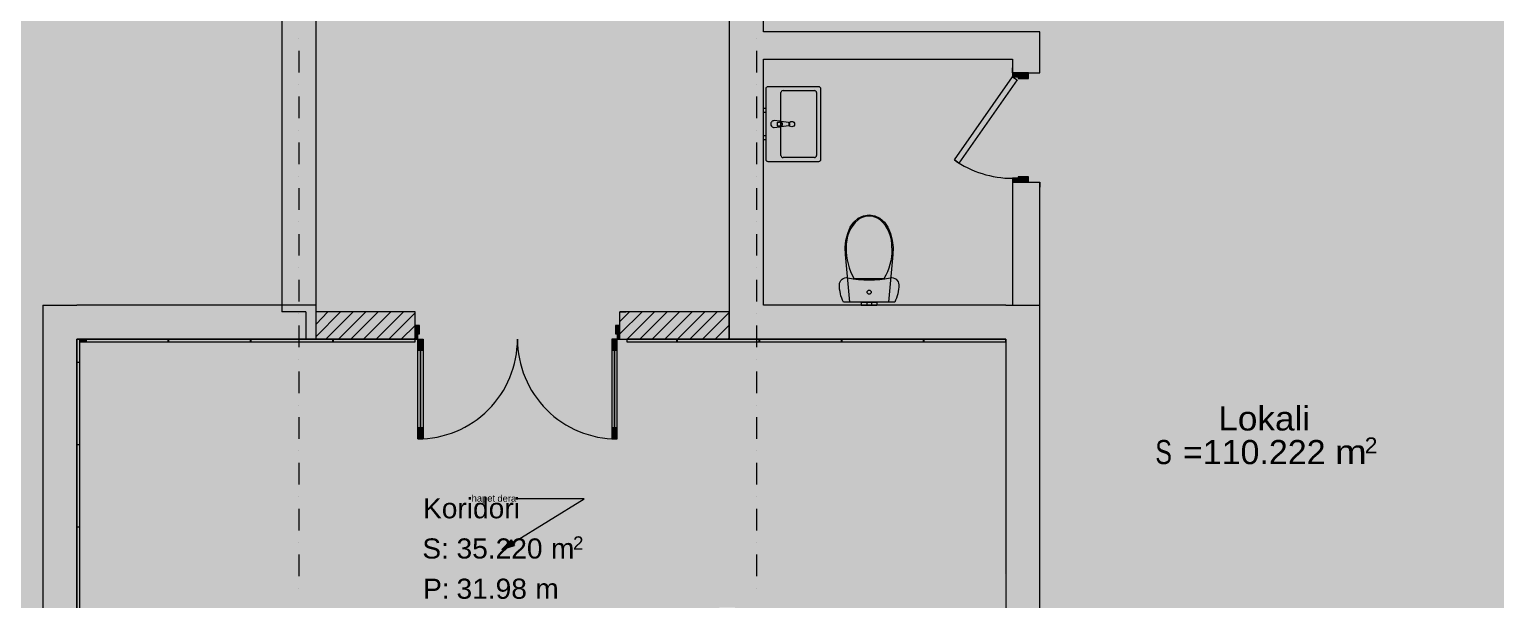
# Model space of a CAD drawing. Header units: centimetres. Extents: x -6559 to 4488, y -7535 to 372.
# Drawn here: x -4294 to -3226, y -1056 to -641 of the extents above; entities that cross this region are included whole.
import ezdxf

# ---------------------------------------------------------------- set-up
doc = ezdxf.new("R2010")
doc.units = ezdxf.units.CM
for name, color, linetype in [('PDF_ - lokalet e', 7, 'Continuous'), ('PDF_A - Muret', 7, 'Continuous'), ('PDF_Text', 7, 'Continuous')]:
    doc.layers.add(name, color=color, linetype=linetype)
for name, color, linetype, true_color in [('PDF_- Pllakat_koridore_CD', 7, 'Continuous', 0x0077b0), ('PDF_2D Drafting - General', 7, 'Continuous', 0x7f7f7f), ('PDF_A - Akset', 7, 'Continuous', 0xfd4435), ('PDF_A - Fill Zone', 7, 'Continuous', 0x999999), ('PDF_A - Sanitaria', 7, 'Continuous', 0x7f7f7f), ('PDF_Annotation - Label', 7, 'Continuous', 0x029e21), ('PDF_Solid Fills', 7, 'Continuous', 0x029e21)]:
    doc.layers.add(name, color=color, linetype=linetype, true_color=true_color)
doc.styles.add('PDF Arial', font='')
doc.styles.get('PDF Arial').set_extended_font_data('Arial')

msp = doc.modelspace()

# ---------------------------------------------------------------- hatches: boundary and pattern name
at = {"layer": 'PDF_ - lokalet e', "true_color": 0xffffff, "transparency": 33554559}
for points in [[(-4112.3, -1816), (-5616.2, -1816), (-5616.2, -784.9), (-5432.2, -784.9), (-5437.7, 68.7), (-4084.7, 68.7), (-4084.7, -866.5), (-4258.8, -866.5), (-4283.7, -1284.3), (-4109.6, -1284.3), (-4109.6, -1821.5)], [(-3748.7, -1816), (-3751.5, -1398.7), (-3542.7, -1377.4), (-3557.5, -841.6), (-3758.9, -841.6), (-3783.8, 68.7), (-3132, 63.2), (-3132, -1816)]]:
    msp.add_hatch(color=7, dxfattribs=at).paths.add_polyline_path(points)
at = {"layer": 'PDF_2D Drafting - General', "true_color": 0xfafafa, "transparency": 33554559}
msp.add_hatch(color=7, dxfattribs=at).paths.add_polyline_path([(-3783.8, 68.7), (-3144.6, 68.7), (-3144.6, -1821.5), (-3763.9, -1821.5), (-3763.9, -1386.3), (-3569.9, -1386.3), (-3569.9, -1065.4), (-3582.4, -1065.4), (-3582.4, -866.5), (-3783.8, -866.5)])
at = {"layer": 'PDF_A - Fill Zone', "true_color": 0xaaaaaa, "transparency": 33554559}
msp.add_hatch(color=253, dxfattribs=at).paths.add_polyline_path([(-5621.7, -1821.5), (-5621.7, -781.9), (-5437.7, -781.9), (-5437.7, 68.7), (-4084.7, 68.7), (-4084.7, -866.5), (-4258.8, -866.5), (-4258.8, -1065.4), (-4271.3, -1065.4), (-4271.3, -1296.7), (-4097.2, -1296.7), (-4097.2, -1821.5)])
at = {"layer": 'PDF_A - Fill Zone', "true_color": 0xcccccc, "transparency": 33554559}
msp.add_hatch(color=254, dxfattribs=at).paths.add_polyline_path([(-3783.8, 68.7), (-2711.9, 68.7), (-2711.9, -1821.5), (-3763.9, -1821.5), (-3763.9, -1386.3), (-3569.9, -1386.3), (-3569.9, -1065.4), (-3582.4, -1065.4), (-3582.4, -866.5), (-3783.8, -866.5)])
at = {"layer": 'PDF_A - Muret', "true_color": 0xffffff, "transparency": 33554559}
for points in [[(-3565.9, -672.5), (-3565.9, -676.5), (-3573.4, -676.5), (-3573.4, -675.3), (-3577.4, -675.3), (-3577.4, -672.5)], [(-3565.9, -748.1), (-3565.9, -752.1), (-3577.4, -752.1), (-3577.4, -749.3), (-3573.4, -749.3), (-3573.4, -748.1)], [(-4012.6, -856.5), (-4009.4, -856.5), (-4009.4, -862.5), (-4010.6, -862.5), (-4010.6, -866.5), (-4012.6, -866.5)], [(-3866.6, -856.5), (-3863.4, -856.5), (-3863.4, -866.5), (-3865.4, -866.5), (-3865.4, -862.5), (-3866.6, -862.5)]]:
    msp.add_hatch(color=7, dxfattribs=at).paths.add_polyline_path(points)
at = {"layer": 'PDF_Solid Fills', "true_color": 0xffffff, "transparency": 33554559}
msp.add_hatch(color=7, dxfattribs=at).paths.add_polyline_path([(-4082.3, -1064.5), (-4082.2, -1063), (-4258.8, -1065.4), (-4258.8, -866.5), (-4084.7, -866.5), (-4084.7, -150.1), (-3783.8, -150.1), (-3783.8, -866.5), (-3582.4, -868.5), (-3582.9, -1063), (-3779.5, -1063), (-3779.5, -1062)])

# ---------------------------------------------------------------- linework, layer by layer
at = {"layer": 'PDF_- Pllakat_koridore_CD', "lineweight": 0}
for points in [[(-4256.8, -866.5), (-4258.8, -866.5)], [(-4258.8, -866.5), (-4258.8, -883.3)], [(-4256.8, -866.5), (-4258.8, -866.5)], [(-4258.8, -866.5), (-4258.8, -883.3)], [(-4252.2, -866.5), (-4256.8, -866.5)], [(-4256.8, -866.5), (-4256.8, -868.5)], [(-4252.2, -866.5), (-4256.8, -866.5)], [(-4256.8, -866.5), (-4256.8, -868.5)], [(-4256.8, -883.3), (-4256.8, -866.5)], [(-4256.8, -883.3), (-4256.8, -866.5)], [(-4256.8, -868.5), (-4252.2, -868.5)], [(-4256.8, -868.5), (-4252.2, -868.5)], [(-4252.2, -868.5), (-4252.2, -866.5)], [(-4252.2, -868.5), (-4252.2, -866.5)], [(-4192.3, -866.5), (-4252, -866.5)], [(-4252, -866.5), (-4252, -868.5)], [(-4192.3, -866.5), (-4252, -866.5)], [(-4252, -866.5), (-4252, -868.5)], [(-4252, -868.5), (-4192.3, -868.5)], [(-4252, -868.5), (-4192.3, -868.5)], [(-4192.3, -868.5), (-4192.3, -866.5)], [(-4192.3, -868.5), (-4192.3, -866.5)], [(-4132.4, -866.5), (-4192.1, -866.5)], [(-4192.1, -866.5), (-4192.1, -868.5)], [(-4132.4, -866.5), (-4192.1, -866.5)], [(-4192.1, -866.5), (-4192.1, -868.5)], [(-4192.1, -868.5), (-4132.4, -868.5)], [(-4192.1, -868.5), (-4132.4, -868.5)], [(-4132.4, -868.5), (-4132.4, -866.5)], [(-4132.4, -868.5), (-4132.4, -866.5)], [(-4072.5, -866.5), (-4132.2, -866.5)], [(-4132.2, -866.5), (-4132.2, -868.5)], [(-4072.5, -866.5), (-4132.2, -866.5)], [(-4132.2, -866.5), (-4132.2, -868.5)], [(-4132.2, -868.5), (-4072.5, -868.5)], [(-4132.2, -868.5), (-4072.5, -868.5)], [(-4072.5, -868.5), (-4072.5, -866.5)], [(-4072.5, -868.5), (-4072.5, -866.5)], [(-4012.6, -866.5), (-4072.3, -866.5)], [(-4072.3, -866.5), (-4072.3, -868.5)], [(-4012.6, -866.5), (-4072.3, -866.5)], [(-4072.3, -866.5), (-4072.3, -868.5)], [(-4072.3, -868.5), (-4012.6, -868.5)], [(-4072.3, -868.5), (-4012.6, -868.5)], [(-4012.6, -868.5), (-4012.6, -866.5)], [(-4012.6, -868.5), (-4012.6, -866.5)], [(-3821.9, -866.5), (-3858.3, -866.5)], [(-3858.3, -866.5), (-3858.3, -868.5)], [(-3821.9, -866.5), (-3858.3, -866.5)], [(-3858.3, -866.5), (-3858.3, -868.5)], [(-3858.3, -868.5), (-3821.9, -868.5)], [(-3858.3, -868.5), (-3821.9, -868.5)], [(-3821.9, -868.5), (-3821.9, -866.5)], [(-3821.9, -868.5), (-3821.9, -866.5)], [(-3762, -866.5), (-3821.7, -866.5)], [(-3821.7, -866.5), (-3821.7, -868.5)], [(-3762, -866.5), (-3821.7, -866.5)], [(-3821.7, -866.5), (-3821.7, -868.5)], [(-3821.7, -868.5), (-3762, -868.5)], [(-3821.7, -868.5), (-3762, -868.5)], [(-3762, -868.5), (-3762, -866.5)], [(-3762, -868.5), (-3762, -866.5)], [(-3702.1, -866.5), (-3761.8, -866.5)], [(-3761.8, -866.5), (-3761.8, -868.5)], [(-3702.1, -866.5), (-3761.8, -866.5)], [(-3761.8, -866.5), (-3761.8, -868.5)], [(-3761.8, -868.5), (-3702.1, -868.5)], [(-3761.8, -868.5), (-3702.1, -868.5)], [(-3702.1, -868.5), (-3702.1, -866.5)], [(-3702.1, -868.5), (-3702.1, -866.5)], [(-3642.2, -866.5), (-3701.9, -866.5)], [(-3701.9, -866.5), (-3701.9, -868.5)], [(-3642.2, -866.5), (-3701.9, -866.5)], [(-3701.9, -866.5), (-3701.9, -868.5)], [(-3701.9, -868.5), (-3642.2, -868.5)], [(-3701.9, -868.5), (-3642.2, -868.5)], [(-3642.2, -868.5), (-3642.2, -866.5)], [(-3642.2, -868.5), (-3642.2, -866.5)], [(-3582.4, -866.5), (-3642, -866.5)], [(-3642, -866.5), (-3642, -868.5)], [(-3582.4, -866.5), (-3642, -866.5)], [(-3642, -866.5), (-3642, -868.5)], [(-3642, -868.5), (-3582.4, -868.5)], [(-3642, -868.5), (-3582.4, -868.5)], [(-3582.4, -868.5), (-3582.4, -866.5)], [(-3582.4, -868.5), (-3582.4, -866.5)], [(-4258.8, -883.3), (-4256.8, -883.3)], [(-4258.8, -883.3), (-4256.8, -883.3)], [(-4256.8, -883.5), (-4258.8, -883.5)], [(-4258.8, -883.5), (-4258.8, -943.2)], [(-4256.8, -883.5), (-4258.8, -883.5)], [(-4258.8, -883.5), (-4258.8, -943.2)], [(-4256.8, -943.2), (-4256.8, -883.5)], [(-4256.8, -943.2), (-4256.8, -883.5)], [(-4258.8, -943.2), (-4256.8, -943.2)], [(-4258.8, -943.2), (-4256.8, -943.2)], [(-4256.8, -943.4), (-4258.8, -943.4)], [(-4258.8, -943.4), (-4258.8, -1003.1)], [(-4256.8, -943.4), (-4258.8, -943.4)], [(-4258.8, -943.4), (-4258.8, -1003.1)], [(-4256.8, -1003.1), (-4256.8, -943.4)], [(-4256.8, -1003.1), (-4256.8, -943.4)], [(-4258.8, -1003.1), (-4256.8, -1003.1)], [(-4258.8, -1003.1), (-4256.8, -1003.1)], [(-4256.8, -1003.3), (-4258.8, -1003.3)], [(-4258.8, -1003.3), (-4258.8, -1063)], [(-4256.8, -1003.3), (-4258.8, -1003.3)], [(-4258.8, -1003.3), (-4258.8, -1063)], [(-4256.8, -1063), (-4256.8, -1003.3)], [(-4256.8, -1063), (-4256.8, -1003.3)]]:
    msp.add_lwpolyline(points, dxfattribs=at)
at = {"layer": 'PDF_- Pllakat_koridore_CD', "transparency": 33554559}
for points in [[(-4256.8, -883.3), (-4258.8, -883.3), (-4256.8, -866.5), (-4258.8, -866.5)], [(-4252.2, -866.5), (-4252.2, -868.5), (-4256.8, -866.5), (-4256.8, -868.5)], [(-4192.3, -866.5), (-4192.3, -868.5), (-4252, -866.5), (-4252, -868.5)], [(-4132.4, -866.5), (-4132.4, -868.5), (-4192.1, -866.5), (-4192.1, -868.5)], [(-4072.5, -866.5), (-4072.5, -868.5), (-4132.2, -866.5), (-4132.2, -868.5)], [(-4012.6, -866.5), (-4012.6, -868.5), (-4072.3, -866.5), (-4072.3, -868.5)], [(-3821.9, -866.5), (-3821.9, -868.5), (-3858.3, -866.5), (-3858.3, -868.5)], [(-3762, -866.5), (-3762, -868.5), (-3821.7, -866.5), (-3821.7, -868.5)], [(-3702.1, -866.5), (-3702.1, -868.5), (-3761.8, -866.5), (-3761.8, -868.5)], [(-3642.2, -866.5), (-3642.2, -868.5), (-3701.9, -866.5), (-3701.9, -868.5)], [(-3582.4, -866.5), (-3582.4, -868.5), (-3642, -866.5), (-3642, -868.5)], [(-4256.8, -943.2), (-4258.8, -943.2), (-4256.8, -883.5), (-4258.8, -883.5)], [(-4256.8, -1003.1), (-4258.8, -1003.1), (-4256.8, -943.4), (-4258.8, -943.4)], [(-4256.8, -1063), (-4258.8, -1063), (-4256.8, -1003.3), (-4258.8, -1003.3)]]:
    msp.add_solid(points, dxfattribs=at)
at = {"layer": 'PDF_- Pllakat_koridore_CD', "color": 7, "true_color": 0xffffff, "transparency": 33554559}
for points in [[(-4256.8, -883.3), (-4258.8, -883.3), (-4256.8, -866.5), (-4258.8, -866.5)], [(-4252.2, -866.5), (-4252.2, -868.5), (-4256.8, -866.5), (-4256.8, -868.5)], [(-4192.3, -866.5), (-4192.3, -868.5), (-4252, -866.5), (-4252, -868.5)], [(-4132.4, -866.5), (-4132.4, -868.5), (-4192.1, -866.5), (-4192.1, -868.5)], [(-4072.5, -866.5), (-4072.5, -868.5), (-4132.2, -866.5), (-4132.2, -868.5)], [(-4012.6, -866.5), (-4012.6, -868.5), (-4072.3, -866.5), (-4072.3, -868.5)], [(-3821.9, -866.5), (-3821.9, -868.5), (-3858.3, -866.5), (-3858.3, -868.5)], [(-3762, -866.5), (-3762, -868.5), (-3821.7, -866.5), (-3821.7, -868.5)], [(-3702.1, -866.5), (-3702.1, -868.5), (-3761.8, -866.5), (-3761.8, -868.5)], [(-3642.2, -866.5), (-3642.2, -868.5), (-3701.9, -866.5), (-3701.9, -868.5)], [(-3582.4, -866.5), (-3582.4, -868.5), (-3642, -866.5), (-3642, -868.5)], [(-4256.8, -943.2), (-4258.8, -943.2), (-4256.8, -883.5), (-4258.8, -883.5)], [(-4256.8, -1003.1), (-4258.8, -1003.1), (-4256.8, -943.4), (-4258.8, -943.4)], [(-4256.8, -1063), (-4258.8, -1063), (-4256.8, -1003.3), (-4258.8, -1003.3)]]:
    msp.add_solid(points, dxfattribs=at)
at = {"layer": 'PDF_A - Akset', "lineweight": 0}
for points in [[(-4097.2, -647.7), (-4097.2, -647.7)], [(-3763.9, -647.7), (-3763.9, -647.7)], [(-4097.2, -656.5), (-4097.2, -672.3)], [(-3763.9, -656.5), (-3763.9, -672.3)], [(-4097.2, -681.1), (-4097.2, -681.1)], [(-3763.9, -681.1), (-3763.9, -681.1)], [(-4097.2, -689.8), (-4097.2, -705.6)], [(-3763.9, -689.8), (-3763.9, -705.6)], [(-4097.2, -714.4), (-4097.2, -714.4)], [(-3763.9, -714.4), (-3763.9, -714.4)], [(-4097.2, -723.2), (-4097.2, -739)], [(-3763.9, -723.2), (-3763.9, -739)], [(-4097.2, -747.7), (-4097.2, -747.7)], [(-4097.2, -756.5), (-4097.2, -772.3)], [(-3763.9, -747.7), (-3763.9, -747.7)], [(-3763.9, -756.5), (-3763.9, -772.3)], [(-4097.2, -781.1), (-4097.2, -781.1)], [(-4097.2, -789.9), (-4097.2, -805.6)], [(-3763.9, -781.1), (-3763.9, -781.1)], [(-3763.9, -789.9), (-3763.9, -805.6)], [(-4097.2, -814.4), (-4097.2, -814.4)], [(-3763.9, -814.4), (-3763.9, -814.4)], [(-4097.2, -823.2), (-4097.2, -839)], [(-3763.9, -823.2), (-3763.9, -839)], [(-4097.2, -847.8), (-4097.2, -847.8)], [(-3763.9, -847.8), (-3763.9, -847.8)], [(-4097.2, -856.5), (-4097.2, -872.3)], [(-3763.9, -856.5), (-3763.9, -872.3)], [(-4097.2, -881.1), (-4097.2, -881.1)], [(-3763.9, -881.1), (-3763.9, -881.1)], [(-4097.2, -889.9), (-4097.2, -905.7)], [(-3763.9, -889.9), (-3763.9, -905.7)], [(-4097.2, -914.4), (-4097.2, -914.4)], [(-3763.9, -914.4), (-3763.9, -914.4)], [(-4097.2, -923.2), (-4097.2, -939)], [(-3763.9, -923.2), (-3763.9, -939)], [(-4097.2, -947.8), (-4097.2, -947.8)], [(-3763.9, -947.8), (-3763.9, -947.8)], [(-4097.2, -956.5), (-4097.2, -972.3)], [(-3763.9, -956.5), (-3763.9, -972.3)], [(-4097.2, -981.1), (-4097.2, -981.1)], [(-3763.9, -981.1), (-3763.9, -981.1)], [(-4097.2, -989.9), (-4097.2, -1005.7)], [(-3763.9, -989.9), (-3763.9, -1005.7)], [(-4097.2, -1014.5), (-4097.2, -1014.5)], [(-3763.9, -1014.5), (-3763.9, -1014.5)], [(-4097.2, -1023.2), (-4097.2, -1039)], [(-3763.9, -1023.2), (-3763.9, -1039)], [(-4097.2, -1047.8), (-4097.2, -1047.8)], [(-3763.9, -1047.8), (-3763.9, -1047.8)]]:
    msp.add_lwpolyline(points, dxfattribs=at)
at = {"layer": 'PDF_A - Muret', "lineweight": 0}
for points in [[(-4109.6, -548.1), (-4109.6, -846.6)], [(-4084.7, -846.6), (-4084.7, -548.1)], [(-3783.8, -548.1), (-3783.8, -866.5)], [(-3758.9, -642.6), (-3758.9, -548.1)], [(-3577.4, -642.6), (-3758.9, -642.6)], [(-3557.5, -642.6), (-3577.4, -642.6)], [(-3557.5, -672.5), (-3557.5, -642.6)], [(-3758.9, -841.6), (-3758.9, -662.6)], [(-3758.9, -662.6), (-3577.4, -662.6)], [(-3577.4, -662.6), (-3577.4, -672.5)], [(-3577.4, -672.5), (-3577.4, -668.8)], [(-3577.4, -672.5), (-3565.9, -672.5)], [(-3565.9, -672.5), (-3557.5, -672.5)], [(-3557.5, -672.5), (-3557.5, -668.8)], [(-3577.4, -752.1), (-3577.4, -755.8)], [(-3577.4, -752.1), (-3565.9, -752.1)], [(-3577.4, -752.1), (-3577.4, -841.6)], [(-3565.9, -752.1), (-3557.5, -752.1)], [(-3557.5, -752.1), (-3557.5, -755.8)], [(-3557.5, -841.6), (-3557.5, -752.1)], [(-4283.7, -841.6), (-4258.8, -841.6)], [(-4283.7, -841.6), (-4283.7, -1063)], [(-4084.7, -841.6), (-4258.8, -841.6)], [(-3582.4, -841.6), (-3758.9, -841.6)], [(-3582.4, -841.6), (-3557.5, -841.6)], [(-3557.5, -866.5), (-3557.5, -841.6)], [(-4092.2, -846.6), (-4109.6, -846.6)], [(-4092.2, -846.6), (-4092.2, -866.5)], [(-4084.7, -866.5), (-4084.7, -846.6)], [(-4084.7, -864.5), (-4066.8, -846.6)], [(-4084.7, -855.4), (-4076, -846.6)], [(-4084.7, -866.5), (-4084.7, -846.6)], [(-4012.6, -846.6), (-4084.7, -846.6)], [(-4077.6, -866.5), (-4057.7, -846.6)], [(-4068.4, -866.5), (-4048.5, -846.6)], [(-4059.3, -866.5), (-4039.4, -846.6)], [(-4050.1, -866.5), (-4030.2, -846.6)], [(-4041, -866.5), (-4021.1, -846.6)], [(-4031.8, -866.5), (-4012.6, -847.3)], [(-4012.6, -846.6), (-4016.9, -846.6)], [(-4012.6, -856.5), (-4012.6, -846.6)], [(-3863.4, -862.6), (-3847.3, -846.6)], [(-3863.4, -853.5), (-3856.5, -846.6)], [(-3863.4, -846.6), (-3859.1, -846.6)], [(-3863.4, -856.5), (-3863.4, -846.6)], [(-3783.8, -846.6), (-3863.4, -846.6)], [(-3858.1, -866.5), (-3838.2, -846.6)], [(-3849, -866.5), (-3829.1, -846.6)], [(-3839.8, -866.5), (-3819.9, -846.6)], [(-3830.7, -866.5), (-3810.8, -846.6)], [(-3821.5, -866.5), (-3801.6, -846.6)], [(-3812.4, -866.5), (-3792.5, -846.6)], [(-3803.2, -866.5), (-3783.8, -847.1)], [(-3783.8, -866.5), (-3783.8, -846.6)], [(-4022.7, -866.5), (-4012.6, -856.4)], [(-4012.6, -866.5), (-4012.6, -856.5)], [(-3863.4, -866.5), (-3863.4, -856.5)], [(-3794.1, -866.5), (-3783.8, -856.2)], [(-4258.8, -1063), (-4258.8, -866.5)], [(-4258.8, -866.5), (-4084.7, -866.5)], [(-4092.2, -866.5), (-4084.7, -866.5)], [(-4092.2, -866.5), (-4012.6, -866.5)], [(-4012.6, -866.5), (-4016.9, -866.5)], [(-4013.6, -866.5), (-4012.6, -865.5)], [(-3863.4, -866.5), (-3859.1, -866.5)], [(-3863.4, -866.5), (-3783.8, -866.5)], [(-3784.9, -866.5), (-3783.8, -865.4)], [(-3783.8, -866.5), (-3758.9, -866.5)], [(-3758.9, -866.5), (-3582.4, -866.5)], [(-3582.4, -866.5), (-3582.4, -1065.4)], [(-3557.5, -1065.4), (-3557.5, -866.5)]]:
    msp.add_lwpolyline(points, dxfattribs=at)
at = {"layer": 'PDF_A - Muret', "color": 8, "lineweight": 0, "true_color": 0x7f7f7f}
for points in [[(-3577.4, -672.5), (-3577.4, -668.8)], [(-3577.4, -672.5), (-3577.4, -668.8)], [(-3565.9, -672.5), (-3577.4, -672.5)], [(-3577.4, -672.5), (-3577.4, -675.3)], [(-3577.4, -672.5), (-3565.9, -672.5)], [(-3577.4, -672.5), (-3565.9, -672.5)], [(-3565.9, -676.5), (-3565.9, -672.5)], [(-3565.9, -672.5), (-3557.5, -672.5)], [(-3565.9, -672.5), (-3557.5, -672.5)], [(-3557.5, -672.5), (-3557.5, -668.8)], [(-3557.5, -672.5), (-3557.5, -668.8)], [(-3619.8, -735.9), (-3577.4, -675.3)], [(-3574.1, -677.6), (-3616.6, -738.2)], [(-3577.4, -675.3), (-3573.4, -675.3)], [(-3577.4, -675.3), (-3574.1, -677.6)], [(-3573.4, -675.3), (-3573.4, -676.5)], [(-3573.4, -676.5), (-3565.9, -676.5)], [(-3616.6, -738.2), (-3619.8, -735.9)], [(-3573.4, -749.3), (-3577.4, -749.3)], [(-3577.4, -749.3), (-3577.4, -752.1)], [(-3577.4, -752.1), (-3565.9, -752.1)], [(-3577.4, -752.1), (-3565.9, -752.1)], [(-3577.4, -752.1), (-3565.9, -752.1)], [(-3577.4, -752.1), (-3577.4, -755.8)], [(-3577.4, -752.1), (-3577.4, -755.8)], [(-3565.9, -748.1), (-3573.4, -748.1)], [(-3573.4, -748.1), (-3573.4, -749.3)], [(-3565.9, -752.1), (-3565.9, -748.1)], [(-3565.9, -752.1), (-3557.5, -752.1)], [(-3565.9, -752.1), (-3557.5, -752.1)], [(-3557.5, -752.1), (-3557.5, -755.8)], [(-3557.5, -752.1), (-3557.5, -755.8)]]:
    msp.add_lwpolyline(points, dxfattribs=at)
at = {"layer": 'PDF_A - Muret', "color": 11, "lineweight": 0, "true_color": 0xfd8379}
for points in [[(-4012.6, -846.6), (-4016.9, -846.6)], [(-4012.6, -846.6), (-4016.9, -846.6)], [(-4012.6, -856.5), (-4012.6, -846.6)], [(-4012.6, -856.5), (-4012.6, -846.6)], [(-3863.4, -856.5), (-3863.4, -846.6)], [(-3863.4, -856.5), (-3863.4, -846.6)], [(-3863.4, -846.6), (-3859.1, -846.6)], [(-3863.4, -846.6), (-3859.1, -846.6)], [(-4012.6, -856.5), (-4012.6, -866.5)], [(-4009.4, -856.5), (-4012.6, -856.5)], [(-4012.6, -866.5), (-4012.6, -856.5)], [(-4012.6, -866.5), (-4012.6, -856.5)], [(-4010.6, -866.5), (-4010.6, -862.5)], [(-4010.6, -862.5), (-4009.4, -862.5)], [(-4009.4, -862.5), (-4009.4, -856.5)], [(-3866.6, -856.5), (-3866.6, -862.5)], [(-3863.4, -856.5), (-3866.6, -856.5)], [(-3866.6, -862.5), (-3865.4, -862.5)], [(-3865.4, -862.5), (-3865.4, -866.5)], [(-3863.4, -866.5), (-3863.4, -856.5)], [(-3863.4, -866.5), (-3863.4, -856.5)], [(-3863.4, -866.5), (-3863.4, -856.5)], [(-4012.6, -866.5), (-4016.9, -866.5)], [(-4012.6, -866.5), (-4016.9, -866.5)], [(-4012.6, -866.5), (-4010.6, -866.5)], [(-4010.6, -874.4), (-4010.6, -866.5)], [(-4010.6, -866.5), (-4006.6, -866.5)], [(-4010.6, -931.1), (-4010.6, -874.4)], [(-4010.6, -874.4), (-4008.6, -874.4)], [(-4006.6, -874.4), (-4010.6, -874.4)], [(-4008.6, -874.4), (-4008.6, -931.1)], [(-4008.6, -931.1), (-4008.6, -874.4)], [(-4008.6, -874.4), (-4006.6, -874.4)], [(-4008.6, -931.1), (-4008.6, -874.4)], [(-4006.6, -866.5), (-4006.6, -874.4)], [(-4006.6, -874.4), (-4006.6, -931.1)], [(-3869.4, -866.5), (-3869.4, -874.4)], [(-3865.4, -866.5), (-3869.4, -866.5)], [(-3867.4, -874.4), (-3869.4, -874.4)], [(-3869.4, -874.4), (-3869.4, -931.1)], [(-3869.4, -874.4), (-3865.4, -874.4)], [(-3865.4, -874.4), (-3867.4, -874.4)], [(-3867.4, -874.4), (-3867.4, -931.1)], [(-3867.4, -931.1), (-3867.4, -874.4)], [(-3867.4, -931.1), (-3867.4, -874.4)], [(-3865.4, -866.5), (-3863.4, -866.5)], [(-3865.4, -874.4), (-3865.4, -866.5)], [(-3865.4, -931.1), (-3865.4, -874.4)], [(-3863.4, -866.5), (-3859.1, -866.5)], [(-3863.4, -866.5), (-3859.1, -866.5)], [(-4008.6, -931.1), (-4010.6, -931.1)], [(-4010.6, -939.1), (-4010.6, -931.1)], [(-4010.6, -931.1), (-4006.6, -931.1)], [(-4006.6, -939.1), (-4010.6, -939.1)], [(-4006.6, -931.1), (-4008.6, -931.1)], [(-4006.6, -931.1), (-4006.6, -939.1)], [(-3869.4, -931.1), (-3867.4, -931.1)], [(-3865.4, -931.1), (-3869.4, -931.1)], [(-3869.4, -931.1), (-3869.4, -939.1)], [(-3869.4, -939.1), (-3865.4, -939.1)], [(-3867.4, -931.1), (-3865.4, -931.1)], [(-3865.4, -939.1), (-3865.4, -931.1)]]:
    msp.add_lwpolyline(points, dxfattribs=at)
at = {"layer": 'PDF_A - Muret', "color": 8, "lineweight": 0, "true_color": 0x7f7f7f}
msp.add_arc((-3577.4, -675.3), 74, 234.9924, 269.9888, dxfattribs=at)
at = {"layer": 'PDF_A - Muret', "color": 11, "lineweight": 0, "true_color": 0xfd8379}
for centre, start, end in [((-4010.6, -866.5), 269.9918, 0.0085), ((-3865.4, -866.5), 179.9963, 270.0037)]:
    msp.add_arc(centre, 72.6, start, end, dxfattribs=at)
at = {"layer": 'PDF_A - Muret', "transparency": 33554559}
for points in [[(-4109.6, -846.6), (-4109.6, -548.1), (-4084.7, -846.6), (-4084.7, -548.1)], [(-3783.8, -841.6), (-3783.8, -548.1), (-3758.9, -841.6), (-3758.9, -548.1)], [(-3577.4, -642.6), (-3577.4, -662.6), (-3758.9, -642.6), (-3758.9, -662.6)], [(-3577.4, -662.6), (-3577.4, -642.6), (-3557.5, -642.6)], [(-3577.4, -662.6), (-3557.5, -642.6), (-3557.5, -662.6)], [(-3577.4, -662.6), (-3557.5, -662.6), (-3577.4, -672.5), (-3557.5, -672.5)], [(-3577.4, -841.6), (-3577.4, -752.1), (-3557.5, -841.6), (-3557.5, -752.1)], [(-4283.7, -841.6), (-4258.8, -841.6), (-4258.8, -866.5)], [(-4258.8, -866.5), (-4283.7, -866.5), (-4283.7, -841.6)], [(-4258.8, -866.5), (-4258.8, -841.6), (-4084.7, -866.5), (-4084.7, -841.6)], [(-3758.9, -841.6), (-3758.9, -866.5), (-3783.8, -866.5)], [(-3783.8, -841.6), (-3758.9, -841.6), (-3783.8, -866.5)], [(-3758.9, -866.5), (-3758.9, -841.6), (-3582.4, -866.5), (-3582.4, -841.6)], [(-3557.5, -1065.4), (-3582.4, -1065.4), (-3557.5, -841.6), (-3582.4, -841.6)], [(-3577.4, -841.6), (-3557.5, -841.6), (-3557.5, -866.5)], [(-4084.7, -846.6), (-4084.7, -866.5), (-4092.2, -846.6), (-4092.2, -866.5)], [(-4084.7, -866.5), (-4084.7, -846.6), (-4012.6, -866.5), (-4012.6, -846.6)], [(-3863.4, -866.5), (-3863.4, -846.6), (-3783.8, -866.5), (-3783.8, -846.6)], [(-4283.7, -866.5), (-4258.8, -866.5), (-4283.7, -1063), (-4258.8, -1063)]]:
    msp.add_solid(points, dxfattribs=at)
at = {"layer": 'PDF_A - Muret', "color": 7, "true_color": 0xffffff, "transparency": 33554559}
for points in [[(-3619.8, -735.9), (-3577.4, -675.3), (-3616.6, -738.2), (-3574.1, -677.6)], [(-4006.6, -866.5), (-4006.6, -874.4), (-4010.6, -866.5), (-4010.6, -874.4)], [(-4010.6, -931.1), (-4010.6, -874.4), (-4008.6, -931.1), (-4008.6, -874.4)], [(-4008.6, -931.1), (-4008.6, -874.4), (-4006.6, -931.1), (-4006.6, -874.4)], [(-3869.4, -866.5), (-3865.4, -866.5), (-3869.4, -874.4), (-3865.4, -874.4)], [(-3867.4, -931.1), (-3869.4, -931.1), (-3867.4, -874.4), (-3869.4, -874.4)], [(-3865.4, -931.1), (-3867.4, -931.1), (-3865.4, -874.4), (-3867.4, -874.4)], [(-4010.6, -939.1), (-4010.6, -931.1), (-4006.6, -939.1), (-4006.6, -931.1)], [(-3865.4, -939.1), (-3869.4, -939.1), (-3865.4, -931.1), (-3869.4, -931.1)]]:
    msp.add_solid(points, dxfattribs=at)
at = {"layer": 'PDF_A - Sanitaria', "lineweight": 0}
for points in [[(-3757, -683.6), (-3756.9, -683.3)], [(-3756.9, -683.3), (-3756.7, -683)], [(-3756.7, -683), (-3756.5, -682.8)], [(-3756.5, -682.8), (-3756.2, -682.6)], [(-3756.2, -682.6), (-3755.9, -682.5)], [(-3755.9, -682.5), (-3755.5, -682.4)], [(-3755.5, -682.4), (-3718.7, -682.4)], [(-3718.7, -682.4), (-3718.4, -682.5)], [(-3718.4, -682.5), (-3718.1, -682.6)], [(-3718.1, -682.6), (-3717.8, -682.8)], [(-3717.8, -682.8), (-3717.6, -683)], [(-3717.6, -683), (-3717.4, -683.3)], [(-3717.4, -683.3), (-3717.3, -683.6)], [(-3757, -683.9), (-3757, -683.6)], [(-3757, -735.7), (-3757, -683.9)], [(-3746.1, -732.7), (-3746.1, -686.9)], [(-3744.6, -685.4), (-3721.7, -685.4)], [(-3720.2, -686.9), (-3720.2, -732.7)], [(-3717.3, -683.6), (-3717.2, -683.9)], [(-3717.2, -683.9), (-3717.2, -735.7)], [(-3757, -698.5), (-3759, -698.5)], [(-3759, -698.5), (-3759, -701.2)], [(-3759, -701.2), (-3757, -701.2)], [(-3757, -701.2), (-3757, -698.5)], [(-3753.4, -708.8), (-3753.5, -709.3)], [(-3753.5, -709.3), (-3753.5, -709.8)], [(-3753.5, -709.8), (-3753.5, -710.3)], [(-3753.5, -710.3), (-3753.4, -710.7)], [(-3753.1, -708.4), (-3753.4, -708.8)], [(-3753.4, -710.7), (-3753.1, -711.2)], [(-3752.8, -708), (-3753.1, -708.4)], [(-3753.1, -711.2), (-3752.8, -711.6)], [(-3752.4, -707.7), (-3752.8, -708)], [(-3752.8, -711.6), (-3752.4, -711.9)], [(-3752, -707.5), (-3752.4, -707.7)], [(-3752.4, -711.9), (-3752, -712.1)], [(-3751.6, -707.4), (-3752, -707.5)], [(-3752, -712.1), (-3751.6, -712.2)], [(-3751.1, -707.3), (-3751.6, -707.4)], [(-3751.6, -712.2), (-3751.1, -712.3)], [(-3746.9, -707.7), (-3751.1, -707.3)], [(-3751.1, -712.3), (-3746.9, -711.9)], [(-3748.6, -708.5), (-3747.1, -708.5)], [(-3748.6, -711.2), (-3748.6, -708.5)], [(-3747.1, -711.2), (-3748.6, -711.2)], [(-3746.6, -707.8), (-3746.9, -707.7)], [(-3746.9, -711.9), (-3746.6, -711.8)], [(-3746.2, -707.9), (-3746.6, -707.8)], [(-3746.6, -711.8), (-3746.2, -711.7)], [(-3745.9, -708), (-3746.2, -707.9)], [(-3746.2, -711.7), (-3745.9, -711.6)], [(-3740.7, -708.7), (-3745.9, -708)], [(-3745.9, -711.6), (-3740.7, -710.9)], [(-3740.4, -708.8), (-3740.7, -708.7)], [(-3740.7, -710.9), (-3740.4, -710.8)], [(-3740.1, -709), (-3740.4, -708.8)], [(-3740.4, -710.8), (-3740.1, -710.7)], [(-3739.9, -709.2), (-3740.1, -709)], [(-3740.1, -710.7), (-3739.9, -710.4)], [(-3739.7, -709.5), (-3739.9, -709.2)], [(-3739.9, -710.4), (-3739.7, -710.1)], [(-3739.7, -709.8), (-3739.7, -709.5)], [(-3739.7, -710.1), (-3739.7, -709.8)], [(-3757, -718.4), (-3759, -718.4)], [(-3759, -718.4), (-3759, -721.1)], [(-3759, -721.1), (-3757, -721.1)], [(-3757, -721.1), (-3757, -718.4)], [(-3757, -736), (-3757, -735.7)], [(-3756.9, -736.3), (-3757, -736)], [(-3756.7, -736.6), (-3756.9, -736.3)], [(-3756.5, -736.8), (-3756.7, -736.6)], [(-3756.2, -737), (-3756.5, -736.8)], [(-3721.7, -734.2), (-3744.6, -734.2)], [(-3717.8, -736.8), (-3718.1, -737)], [(-3717.6, -736.6), (-3717.8, -736.8)], [(-3717.4, -736.3), (-3717.6, -736.6)], [(-3717.3, -736), (-3717.4, -736.3)], [(-3717.2, -735.7), (-3717.3, -736)], [(-3755.9, -737.1), (-3756.2, -737)], [(-3755.5, -737.2), (-3755.9, -737.1)], [(-3718.7, -737.2), (-3755.5, -737.2)], [(-3718.4, -737.1), (-3718.7, -737.2)], [(-3718.1, -737), (-3718.4, -737.1)], [(-3693.1, -781.2), (-3689.8, -778.4)], [(-3689.8, -778.4), (-3686, -776.6)], [(-3686, -776.6), (-3681.9, -776)], [(-3681.9, -776), (-3677.8, -776.6)], [(-3677.8, -776.6), (-3674, -778.4)], [(-3674, -778.4), (-3670.7, -781.2)], [(-3698.8, -794.5), (-3697.5, -789.6)], [(-3697.5, -789.6), (-3695.7, -784.9)], [(-3695.7, -784.9), (-3693.1, -781.2)], [(-3670.7, -781.2), (-3668.2, -784.9)], [(-3668.2, -784.9), (-3666.3, -789.6)], [(-3666.3, -789.6), (-3665.1, -794.5)], [(-3699.3, -799.6), (-3698.8, -794.5)], [(-3699.2, -804.8), (-3699.3, -799.6)], [(-3665.1, -794.5), (-3664.5, -799.6)], [(-3664.5, -799.6), (-3664.7, -804.8)], [(-3695.9, -839.6), (-3699.2, -804.8)], [(-3664.7, -804.8), (-3667.9, -839.6)], [(-3701.6, -822.8), (-3700.7, -822.2)], [(-3700.7, -822.2), (-3699.6, -821.8)], [(-3699.6, -821.8), (-3698.4, -821.6)], [(-3698.4, -821.6), (-3697.3, -821.7)], [(-3697.3, -821.7), (-3693.5, -822.4)], [(-3670.4, -822.4), (-3666.6, -821.7)], [(-3666.6, -821.7), (-3665.4, -821.6)], [(-3665.4, -821.6), (-3664.3, -821.8)], [(-3664.3, -821.8), (-3663.2, -822.2)], [(-3663.2, -822.2), (-3662.2, -822.8)], [(-3703.6, -826.8), (-3703.4, -825.7)], [(-3703.5, -828.5), (-3703.6, -826.8)], [(-3703.4, -830.1), (-3703.5, -828.5)], [(-3703.4, -825.7), (-3703.1, -824.6)], [(-3703.1, -831.8), (-3703.4, -830.1)], [(-3703.1, -824.6), (-3702.4, -823.6)], [(-3702.8, -833.4), (-3703.1, -831.8)], [(-3702.4, -823.6), (-3701.6, -822.8)], [(-3693.5, -822.4), (-3689.7, -822.9)], [(-3681.9, -822.4), (-3692.8, -822.4)], [(-3689.7, -822.9), (-3685.8, -823.2)], [(-3685.8, -823.2), (-3681.9, -823.3)], [(-3671.1, -822.4), (-3681.9, -822.4)], [(-3681.9, -823.3), (-3678.1, -823.2)], [(-3678.1, -823.2), (-3674.2, -822.9)], [(-3674.2, -822.9), (-3670.4, -822.4)], [(-3662.2, -822.8), (-3661.4, -823.6)], [(-3661.4, -823.6), (-3660.8, -824.6)], [(-3660.7, -831.8), (-3661.1, -833.4)], [(-3660.8, -824.6), (-3660.4, -825.7)], [(-3660.5, -830.1), (-3660.7, -831.8)], [(-3660.3, -828.5), (-3660.5, -830.1)], [(-3660.4, -825.7), (-3660.3, -826.8)], [(-3660.3, -826.8), (-3660.3, -828.5)], [(-3702.4, -835), (-3702.8, -833.4)], [(-3701.8, -836.6), (-3702.4, -835)], [(-3701.2, -838.1), (-3701.8, -836.6)], [(-3700.5, -839.6), (-3701.2, -838.1)], [(-3663.3, -839.6), (-3700.5, -839.6)], [(-3667.9, -839.6), (-3695.9, -839.6)], [(-3687.6, -839.6), (-3685.9, -839.6)], [(-3687.6, -839.6), (-3687.6, -841.6)], [(-3687.6, -841.6), (-3685.9, -841.6)], [(-3685.9, -839.6), (-3683.5, -839.6)], [(-3685.9, -841.6), (-3683.5, -841.6)], [(-3683.5, -839.6), (-3683.1, -839.6)], [(-3683.5, -839.6), (-3683.5, -841.6)], [(-3683.5, -841.6), (-3683.1, -841.6)], [(-3683.1, -839.6), (-3681.9, -839.6)], [(-3683.1, -841.6), (-3681.9, -841.6)], [(-3681.9, -839.6), (-3680.8, -839.6)], [(-3681.9, -841.6), (-3680.8, -841.6)], [(-3680.8, -839.6), (-3680.3, -839.6)], [(-3680.8, -841.6), (-3680.3, -841.6)], [(-3680.3, -839.6), (-3680.3, -841.6)], [(-3680.3, -839.6), (-3677.9, -839.6)], [(-3680.3, -841.6), (-3677.9, -841.6)], [(-3677.9, -839.6), (-3676.3, -839.6)], [(-3677.9, -841.6), (-3676.3, -841.6)], [(-3676.3, -839.6), (-3676.3, -841.6)], [(-3662.6, -838.1), (-3663.3, -839.6)], [(-3662, -836.6), (-3662.6, -838.1)], [(-3661.5, -835), (-3662, -836.6)], [(-3661.1, -833.4), (-3661.5, -835)]]:
    msp.add_lwpolyline(points, dxfattribs=at)
msp.add_circle((-3738.2, -709.8), 1.99, dxfattribs=at)
for centre, radius, start, end in [((-3744.6, -686.9), 1.49, 89.8815, 180.1198), ((-3721.7, -686.9), 1.49, 359.8759, 90.1054), ((-3747.1, -709.8), 2.09, 302.6451, 57.3587), ((-3744.6, -732.7), 1.5, 180.1067, 269.9023), ((-3721.7, -732.7), 1.5, 270.1108, 359.8976), ((-3673, -798.6), 25.6, 131.6183, 183.1824), ((-3681.9, -790.5), 13.7, 90.2081, 126.3498), ((-3682, -790.5), 13.7, 53.6393, 89.7579), ((-3690.9, -798.6), 25.6, 356.8161, 48.3807), ((-3656.2, -801), 42.4, 178.6731, 210.3072)]:
    msp.add_arc(centre, radius, start, end, dxfattribs=at)
msp.add_ellipse((-3747.1, -709.8), major_axis=(1.36, 0.01), ratio=0.996685, start_param=4.70274, end_param=7.851692, dxfattribs=at)
msp.add_ellipse((-3681.9, -832.2), major_axis=(0, 1.49), ratio=0.996685, dxfattribs=at)
msp.add_open_spline([(-3665.3, -800), (-3665.3, -800.4), (-3665.3, -800.7), (-3665.3, -801), (-3665.3, -808.5), (-3667.3, -815.9), (-3671.1, -822.4)], degree=3, knots=[0, 0, 0, 0, 1, 1, 1, 2, 2, 2, 2], dxfattribs=at)
at = {"layer": 'PDF_Annotation - Label', "lineweight": 0}
for points in [[(-3941.4, -1014.7), (-3889.4, -982.7)], [(-3889.4, -982.7), (-3939.2, -982.7)], [(-3949.3, -1019.6), (-3942.7, -1012.6)], [(-3942.7, -1012.6), (-3940.1, -1016.8)], [(-3949.3, -1019.6), (-3940.1, -1016.8)]]:
    msp.add_lwpolyline(points, dxfattribs=at)
at = {"layer": 'PDF_Annotation - Label', "transparency": 33554559}
msp.add_solid([(-3949.3, -1019.6), (-3942.7, -1012.6), (-3940.1, -1016.8)], dxfattribs=at)

# ---------------------------------------------------------------- texts
at = {"layer": 'PDF_2D Drafting - General', "color": 251, "true_color": 0x6a6a6a, "attachment_point": 7, "style": 'PDF Arial'}
for s, insert, char_height in [('\\W1.041492;Lokali', (-3427.6, -933.2), 17.593), ('\\W0.739259;S', (-3473.5, -957.7), 17.593), ('\\W1.007203;=110.222', (-3453.4, -957.7), 17.593), ('\\W1.031448;2', (-3321, -949.6), 11.611), ('\\W1.131208;m', (-3342.7, -957.4), 17.593)]:
    msp.add_mtext(s, dxfattribs=dict(at, insert=insert, char_height=char_height))
at = {"layer": 'PDF_Annotation - Label', "char_height": 4.883, "attachment_point": 7, "style": 'PDF Arial'}
for s, insert in [('\\W1.001174;hapet', (-3971.4, -986.2)), ('\\W1.000466;dera', (-3952.6, -984.9))]:
    msp.add_mtext(s, dxfattribs=dict(at, insert=insert))
at = {"layer": 'PDF_Text', "attachment_point": 7, "style": 'PDF Arial'}
for s, insert, char_height in [('\\W1.000810;Koridori', (-4006.8, -997.1), 14.649), ('\\W1.002323;S:', (-4007.3, -1026.4), 14.649), ('\\W1.001554;35.220', (-3982.4, -1026.4), 14.649), ('\\W1.001521;2', (-3897.5, -1019.7), 9.668), ('\\W1.000269;m', (-3913.6, -1026.2), 14.649), ('\\W1.000540;P:', (-4006.7, -1055.5), 14.649), ('\\W1.001472;31.98', (-3982.4, -1055.7), 14.649), ('\\W1.000269;m', (-3925, -1055.5), 14.649)]:
    msp.add_mtext(s, dxfattribs=dict(at, insert=insert, char_height=char_height))

doc.saveas('drawing.dxf')
